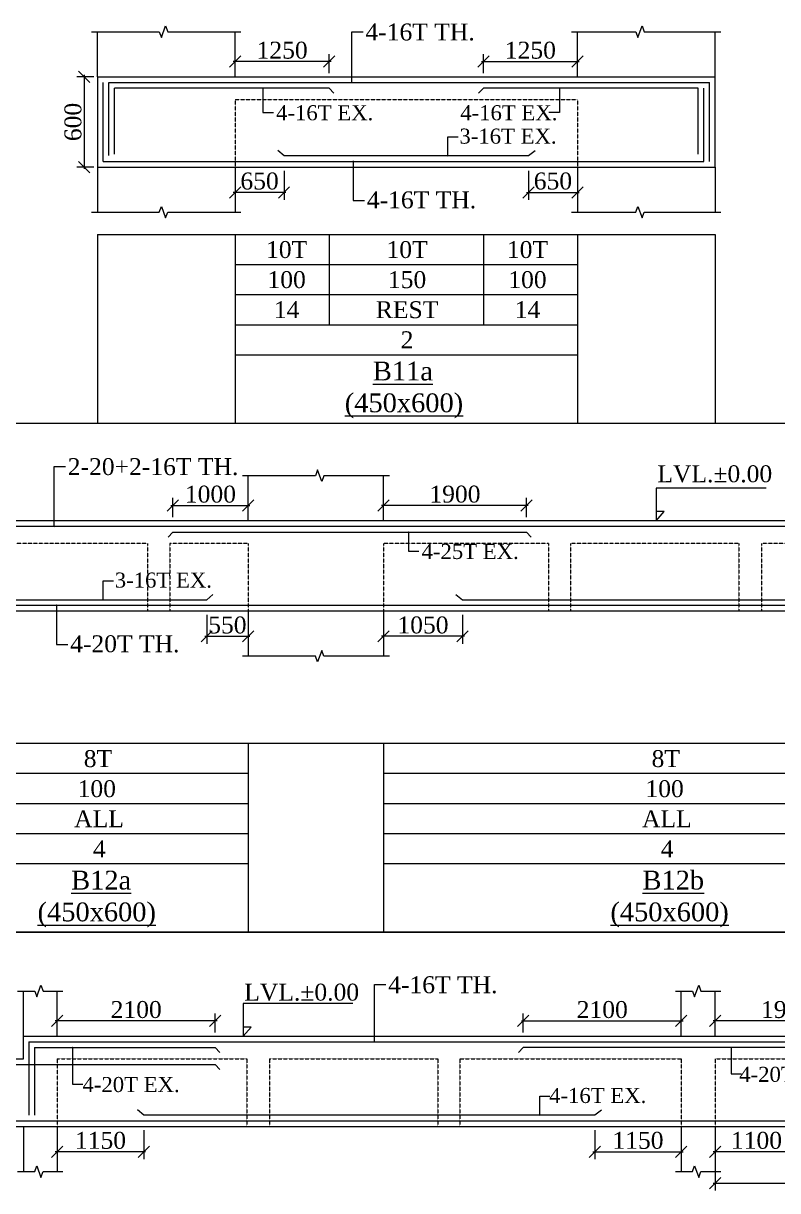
# Model space of a CAD drawing. Header units: millimetres. Extents: x 9781889 to 10654170, y -7832723 to -7608561.
# Drawn here: x 9946086 to 9956112, y -7796487 to -7780963 of the extents above; entities that cross this region are included whole.
import ezdxf
from ezdxf.enums import TextEntityAlignment as Align

# ---------------------------------------------------------------- set-up
doc = ezdxf.new("R2010")
doc.units = ezdxf.units.MM
doc.header["$LTSCALE"] = 10
doc.header["$PDMODE"] = 3
doc.linetypes.add('HIDDEN', pattern=[0.375, 0.25, -0.125])
for name, color, linetype, lineweight in [('LVL', 3, 'Continuous', 0), ('S-CUT OUT LINE', 9, 'Continuous', 0), ('S-DIM L.S.', 7, 'Continuous', 0), ('S-L.S.SECTION', 5, 'Continuous', 0), ('S-L.S.SLAB LINE', 252, 'HIDDEN', 0), ('S-L.S.STEEL', 1, 'Continuous', 9), ('S-SECTION MARK', 7, 'Continuous', 0), ('S-SHEET', 251, 'Continuous', 0), ('S-TEXT', 7, 'Continuous', 0), ('S-TEXT L.S. BEAM NO.', 30, 'Continuous', 0), ('S-TEXT. L.S.', 7, 'Continuous', 0)]:
    doc.layers.add(name, color=color, linetype=linetype, lineweight=lineweight)
doc.styles.add('135', font='arial.ttf', dxfattribs={"width": 0.8, "height": 135})
doc.styles.get("Standard").update_dxf_attribs({"font": 'arial.ttf'})
doc.styles.add('TEXT', font='times.ttf')
doc.dimstyles.new('75', dxfattribs={"dimtxt": 135, "dimasz": 90, "dimexe": 0.1, "dimexo": 0.03, "dimgap": 0.09, "dimtad": 1, "dimdec": 0, "dimzin": 0, "dimdsep": 46, "dimtxsty": '135', "dimblk": 'ARCHTICK', "dimcen": 0.09, "dimclrd": 256, "dimclre": 256, "dimclrt": 256, "dimadec": 0, "dimazin": 0, "dimtfac": 1, "dimtdec": 0, "dimtofl": 0, "dimtmove": 1, "dimatfit": 3, "dimldrblk": 'DOTSMALL', "dimfxl": 1, "dimtolj": 1, "dimtzin": 0, "dimlwd": -1, "dimlwe": -1, "dimarcsym": 0})
doc.dimstyles.new('SETU_1', dxfattribs={"dimtxt": 200, "dimasz": 150, "dimexe": 100, "dimexo": 50, "dimgap": 35, "dimtad": 1, "dimdec": 0, "dimzin": 0, "dimdsep": 46, "dimtxsty": 'Standard', "dimblk": 'OBLIQUE', "dimcen": 150, "dimdle": 25, "dimclrd": 256, "dimclre": 7, "dimclrt": 256, "dimadec": 0, "dimazin": 0, "dimtfac": 1, "dimtdec": 0, "dimtofl": 0, "dimtmove": 1, "dimatfit": 3, "dimfxl": 1, "dimtolj": 1, "dimtzin": 0, "dimlwd": -1, "dimlwe": 5, "dimarcsym": 1})

# ---------------------------------------------------------------- blocks, each defined once
blk = doc.blocks.new('_ArchTick')
at = {"color": 0, "linetype": 'ByBlock', "const_width": 0.15}
blk.add_lwpolyline([(-0.5, -0.5), (0.5, 0.5)], dxfattribs=at)
blk = doc.blocks.new('_Oblique')
at = {"color": 0, "linetype": 'ByBlock', "lineweight": -2}
blk.add_line((-0.5, -0.5), (0.5, 0.5), dxfattribs=at)
blk = doc.blocks.new('*D122')
at = {"layer": 'Defpoints', "color": 0, "transparency": 16777216}
for p in [(9947070.541914962, -7781674.457971231), (9946895.391949998, -7782874.457974211), (9947070.541915894, -7782874.457974211)]:
    blk.add_point(p, dxfattribs=at)
at = {"layer": 'S-DIM L.S.', "transparency": 16777216}
blk.add_line((9946895.391949998, -7781649.457971231), (9946895.391949998, -7782899.457974211), dxfattribs=at)
at = {"layer": 'S-DIM L.S.', "color": 7, "lineweight": 5, "transparency": 16777216}
for p, q in [((9947020.541914962, -7781674.457971231), (9946795.391949998, -7781674.457971231)), ((9947020.541915894, -7782874.457974211), (9946795.391949998, -7782874.457974211))]:
    blk.add_line(p, q, dxfattribs=at)
at = {"layer": 'S-DIM L.S.', "transparency": 16777216, "xscale": 150, "yscale": 150, "zscale": 150}
for p, rotation in [((9946895.391949998, -7781674.457971231), 90), ((9946895.391949998, -7782874.457974211), 270)]:
    blk.add_blockref('_Oblique', p, dxfattribs=dict(at, rotation=rotation))
at = {"layer": 'S-DIM L.S.', "transparency": 16777216, "insert": (9946745.945302553, -7782274.457972722), "char_height": 225, "attachment_point": 5, "rotation": 90, "style": 'TEXT'}
blk.add_mtext('\\A1;600', dxfattribs=at)
blk = doc.blocks.new('*D123')
at = {"layer": 'Defpoints', "color": 0, "transparency": 16777216}
for p in [(9953450.541913135, -7781470.654348132), (9952200.541913135, -7781674.457971227, 0.0148120577035693), (9953450.541913135, -7781674.457971227, 0.0148120577035693)]:
    blk.add_point(p, dxfattribs=at)
at = {"layer": 'S-DIM L.S.', "transparency": 16777216}
blk.add_line((9952175.541913135, -7781470.654348132), (9953475.541913135, -7781470.654348132), dxfattribs=at)
at = {"layer": 'S-DIM L.S.', "color": 7, "lineweight": 5, "transparency": 16777216}
for p, q in [((9952200.541913135, -7781624.457971227), (9952200.541913135, -7781370.654348132)), ((9953450.541913135, -7781624.457971227), (9953450.541913135, -7781370.654348132))]:
    blk.add_line(p, q, dxfattribs=at)
at = {"layer": 'S-DIM L.S.', "transparency": 16777216, "xscale": 150, "yscale": 150, "zscale": 150, "rotation": 180}
blk.add_blockref('_Oblique', (9952200.541913135, -7781470.654348132), dxfattribs=at)
at = {"layer": 'S-DIM L.S.', "transparency": 16777216, "xscale": 150, "yscale": 150, "zscale": 150}
blk.add_blockref('_Oblique', (9953450.541913135, -7781470.654348132), dxfattribs=at)
at = {"layer": 'S-DIM L.S.', "transparency": 16777216, "insert": (9952825.541913135, -7781321.207700692), "char_height": 225, "attachment_point": 5, "style": 'TEXT'}
blk.add_mtext('\\A1;1250', dxfattribs=at)
blk = doc.blocks.new('*D124')
at = {"layer": 'Defpoints', "color": 0, "transparency": 16777216}
for p in [(9948900.694507709, -7781470.654348132), (9948900.694507709, -7781674.457971227, 0.0148120577035693), (9950150.694507709, -7781674.457971227, 0.0148120577035693)]:
    blk.add_point(p, dxfattribs=at)
at = {"layer": 'S-DIM L.S.', "transparency": 16777216}
blk.add_line((9950175.694507709, -7781470.654348132), (9948875.694507709, -7781470.654348132), dxfattribs=at)
at = {"layer": 'S-DIM L.S.', "color": 7, "lineweight": 5, "transparency": 16777216}
for p, q in [((9948900.694507709, -7781624.457971227), (9948900.694507709, -7781370.654348132)), ((9950150.694507709, -7781624.457971227), (9950150.694507709, -7781370.654348132))]:
    blk.add_line(p, q, dxfattribs=at)
at = {"layer": 'S-DIM L.S.', "transparency": 16777216, "xscale": 150, "yscale": 150, "zscale": 150, "rotation": 180}
blk.add_blockref('_Oblique', (9948900.694507709, -7781470.654348132), dxfattribs=at)
at = {"layer": 'S-DIM L.S.', "transparency": 16777216, "xscale": 150, "yscale": 150, "zscale": 150}
blk.add_blockref('_Oblique', (9950150.694507709, -7781470.654348132), dxfattribs=at)
at = {"layer": 'S-DIM L.S.', "transparency": 16777216, "insert": (9949525.694507709, -7781321.207700692), "char_height": 225, "attachment_point": 5, "style": 'TEXT'}
blk.add_mtext('\\A1;1250', dxfattribs=at)
blk = doc.blocks.new('*D125')
at = {"layer": 'Defpoints', "color": 0, "transparency": 16777216}
for p in [(9952800.41903611, -7782874.457979796, 0.0147644726574974), (9953450.541913135, -7782874.457977934, 0.0148120577035693), (9953450.541913135, -7783210.530720873)]:
    blk.add_point(p, dxfattribs=at)
at = {"layer": 'S-DIM L.S.', "color": 7, "lineweight": 5, "transparency": 16777216}
for p, q in [((9952800.41903611, -7782924.457979796), (9952800.41903611, -7783310.530720873)), ((9953450.541913135, -7782924.457977934), (9953450.541913135, -7783310.530720873))]:
    blk.add_line(p, q, dxfattribs=at)
at = {"layer": 'S-DIM L.S.', "transparency": 16777216}
blk.add_line((9952775.41903611, -7783210.530720873), (9953475.541913135, -7783210.530720873), dxfattribs=at)
at = {"layer": 'S-DIM L.S.', "transparency": 16777216, "xscale": 150, "yscale": 150, "zscale": 150, "rotation": 180}
blk.add_blockref('_Oblique', (9952800.41903611, -7783210.530720873), dxfattribs=at)
at = {"layer": 'S-DIM L.S.', "transparency": 16777216, "xscale": 150, "yscale": 150, "zscale": 150}
blk.add_blockref('_Oblique', (9953450.541913135, -7783210.530720873), dxfattribs=at)
at = {"layer": 'S-DIM L.S.', "transparency": 16777216, "insert": (9953125.480474623, -7783061.084073433), "char_height": 225, "attachment_point": 5, "style": 'TEXT'}
blk.add_mtext('\\A1;650', dxfattribs=at)
blk = doc.blocks.new('*D126')
at = {"layer": 'Defpoints', "color": 0, "transparency": 16777216}
for p in [(9948900.592778064, -7782874.457977934, 0.0148120577035693), (9949550.715655088, -7782874.457979796, 0.0147644726574974), (9948900.592778064, -7783210.530720873)]:
    blk.add_point(p, dxfattribs=at)
at = {"layer": 'S-DIM L.S.', "color": 7, "lineweight": 5, "transparency": 16777216}
for p, q in [((9948900.592778064, -7782924.457977934), (9948900.592778064, -7783310.530720873)), ((9949550.715655088, -7782924.457979796), (9949550.715655088, -7783310.530720873))]:
    blk.add_line(p, q, dxfattribs=at)
at = {"layer": 'S-DIM L.S.', "transparency": 16777216}
blk.add_line((9949575.715655088, -7783210.530720873), (9948875.592778064, -7783210.530720873), dxfattribs=at)
at = {"layer": 'S-DIM L.S.', "transparency": 16777216, "xscale": 150, "yscale": 150, "zscale": 150, "rotation": 180}
blk.add_blockref('_Oblique', (9948900.592778064, -7783210.530720873), dxfattribs=at)
at = {"layer": 'S-DIM L.S.', "transparency": 16777216, "xscale": 150, "yscale": 150, "zscale": 150}
blk.add_blockref('_Oblique', (9949550.715655088, -7783210.530720873), dxfattribs=at)
at = {"layer": 'S-DIM L.S.', "transparency": 16777216, "insert": (9949225.654216576, -7783061.084073433), "char_height": 225, "attachment_point": 5, "style": 'TEXT'}
blk.add_mtext('\\A1;650', dxfattribs=at)
blk = doc.blocks.new('*D130')
at = {"layer": 'Defpoints', "color": 0, "transparency": 16777216}
for p in [(9950872.829801967, -7788778.855457993, 0.0148120577035693), (9951922.952678991, -7788778.855459856, 0.0147644726574974), (9950872.829801967, -7789114.928200932)]:
    blk.add_point(p, dxfattribs=at)
at = {"layer": 'S-DIM L.S.', "color": 7, "lineweight": 5, "transparency": 16777216}
for p, q in [((9950872.829801967, -7788828.855457993), (9950872.829801967, -7789214.928200932)), ((9951922.952678991, -7788828.855459856), (9951922.952678991, -7789214.928200932))]:
    blk.add_line(p, q, dxfattribs=at)
at = {"layer": 'S-DIM L.S.', "transparency": 16777216}
blk.add_line((9951947.952678991, -7789114.928200932), (9950847.829801967, -7789114.928200932), dxfattribs=at)
at = {"layer": 'S-DIM L.S.', "transparency": 16777216, "xscale": 150, "yscale": 150, "zscale": 150, "rotation": 180}
blk.add_blockref('_Oblique', (9950872.829801967, -7789114.928200932), dxfattribs=at)
at = {"layer": 'S-DIM L.S.', "transparency": 16777216, "xscale": 150, "yscale": 150, "zscale": 150}
blk.add_blockref('_Oblique', (9951922.952678991, -7789114.928200932), dxfattribs=at)
at = {"layer": 'S-DIM L.S.', "transparency": 16777216, "insert": (9951397.89124048, -7788965.481553492), "char_height": 225, "attachment_point": 5, "style": 'TEXT'}
blk.add_mtext('\\A1;1050', dxfattribs=at)
blk = doc.blocks.new('*D132')
at = {"layer": 'Defpoints', "color": 0, "transparency": 16777216}
for p in [(9950872.728072222, -7787375.051839368), (9950872.728072222, -7787578.855462464, 0.0148120577035693), (9952772.728072222, -7787578.855462464, 0.0148120577035693)]:
    blk.add_point(p, dxfattribs=at)
at = {"layer": 'S-DIM L.S.', "transparency": 16777216}
blk.add_line((9952797.728072222, -7787375.051839368), (9950847.728072222, -7787375.051839368), dxfattribs=at)
at = {"layer": 'S-DIM L.S.', "color": 7, "lineweight": 5, "transparency": 16777216}
for p, q in [((9950872.728072222, -7787528.855462464), (9950872.728072222, -7787275.051839368)), ((9952772.728072222, -7787528.855462464), (9952772.728072222, -7787275.051839368))]:
    blk.add_line(p, q, dxfattribs=at)
at = {"layer": 'S-DIM L.S.', "transparency": 16777216, "xscale": 150, "yscale": 150, "zscale": 150, "rotation": 180}
blk.add_blockref('_Oblique', (9950872.728072222, -7787375.051839368), dxfattribs=at)
at = {"layer": 'S-DIM L.S.', "transparency": 16777216, "xscale": 150, "yscale": 150, "zscale": 150}
blk.add_blockref('_Oblique', (9952772.728072222, -7787375.051839368), dxfattribs=at)
at = {"layer": 'S-DIM L.S.', "transparency": 16777216, "insert": (9951822.728072222, -7787225.280750688), "char_height": 225, "attachment_point": 5, "style": 'TEXT'}
blk.add_mtext('\\A1;1900', dxfattribs=at)
blk = doc.blocks.new('*D133')
at = {"layer": 'Defpoints', "color": 0, "transparency": 16777216}
for p in [(9949072.677207451, -7787375.051839368), (9948072.677207451, -7787578.855462464, 0.0148120577035693), (9949072.677207451, -7787578.855462464, 0.0148120577035693)]:
    blk.add_point(p, dxfattribs=at)
at = {"layer": 'S-DIM L.S.', "transparency": 16777216}
blk.add_line((9948047.677207451, -7787375.051839368), (9949097.677207451, -7787375.051839368), dxfattribs=at)
at = {"layer": 'S-DIM L.S.', "color": 7, "lineweight": 5, "transparency": 16777216}
for p, q in [((9948072.677207451, -7787528.855462464), (9948072.677207451, -7787275.051839368)), ((9949072.677207451, -7787528.855462464), (9949072.677207451, -7787275.051839368))]:
    blk.add_line(p, q, dxfattribs=at)
at = {"layer": 'S-DIM L.S.', "transparency": 16777216, "xscale": 150, "yscale": 150, "zscale": 150, "rotation": 180}
blk.add_blockref('_Oblique', (9948072.677207451, -7787375.051839368), dxfattribs=at)
at = {"layer": 'S-DIM L.S.', "transparency": 16777216, "xscale": 150, "yscale": 150, "zscale": 150}
blk.add_blockref('_Oblique', (9949072.677207451, -7787375.051839368), dxfattribs=at)
at = {"layer": 'S-DIM L.S.', "transparency": 16777216, "insert": (9948572.677207451, -7787225.605191928), "char_height": 225, "attachment_point": 5, "style": 'TEXT'}
blk.add_mtext('\\A1;1000', dxfattribs=at)
blk = doc.blocks.new('*D135')
at = {"layer": 'Defpoints', "color": 0, "transparency": 16777216}
for p in [(9948522.656060072, -7788778.855471033, 0.0147644726574974), (9949072.778937096, -7788778.85546917, 0.0148120577035693), (9949072.778937096, -7789114.928212109)]:
    blk.add_point(p, dxfattribs=at)
at = {"layer": 'S-DIM L.S.', "color": 7, "lineweight": 5, "transparency": 16777216}
for p, q in [((9948522.656060072, -7788828.855471033), (9948522.656060072, -7789214.928212109)), ((9949072.778937096, -7788828.85546917), (9949072.778937096, -7789214.928212109))]:
    blk.add_line(p, q, dxfattribs=at)
at = {"layer": 'S-DIM L.S.', "transparency": 16777216}
blk.add_line((9948497.656060072, -7789114.928212109), (9949097.778937096, -7789114.928212109), dxfattribs=at)
at = {"layer": 'S-DIM L.S.', "transparency": 16777216, "xscale": 150, "yscale": 150, "zscale": 150, "rotation": 180}
blk.add_blockref('_Oblique', (9948522.656060072, -7789114.928212109), dxfattribs=at)
at = {"layer": 'S-DIM L.S.', "transparency": 16777216, "xscale": 150, "yscale": 150, "zscale": 150}
blk.add_blockref('_Oblique', (9949072.778937096, -7789114.928212109), dxfattribs=at)
at = {"layer": 'S-DIM L.S.', "transparency": 16777216, "insert": (9948797.717498584, -7788965.481564669), "char_height": 225, "attachment_point": 5, "style": 'TEXT'}
blk.add_mtext('\\A1;550', dxfattribs=at)
blk = doc.blocks.new('*D149')
at = {"layer": 'Defpoints', "color": 0, "transparency": 16777216}
for p in [(9946535.800087081, -7794229.450869194), (9946535.800087081, -7794433.254492289, 0.0148120577035693), (9948635.800087081, -7794433.254492289, 0.0148120577035693)]:
    blk.add_point(p, dxfattribs=at)
at = {"layer": 'S-DIM L.S.', "transparency": 16777216}
blk.add_line((9948660.800087081, -7794229.450869194), (9946510.800087081, -7794229.450869194), dxfattribs=at)
at = {"layer": 'S-DIM L.S.', "color": 7, "lineweight": 5, "transparency": 16777216}
for p, q in [((9946535.800087081, -7794383.254492289), (9946535.800087081, -7794129.450869194)), ((9948635.800087081, -7794383.254492289), (9948635.800087081, -7794129.450869194))]:
    blk.add_line(p, q, dxfattribs=at)
at = {"layer": 'S-DIM L.S.', "transparency": 16777216, "xscale": 150, "yscale": 150, "zscale": 150, "rotation": 180}
blk.add_blockref('_Oblique', (9946535.800087081, -7794229.450869194), dxfattribs=at)
at = {"layer": 'S-DIM L.S.', "transparency": 16777216, "xscale": 150, "yscale": 150, "zscale": 150}
blk.add_blockref('_Oblique', (9948635.800087081, -7794229.450869194), dxfattribs=at)
at = {"layer": 'S-DIM L.S.', "transparency": 16777216, "insert": (9947585.800087081, -7794080.004221754), "char_height": 225, "attachment_point": 5, "style": 'TEXT'}
blk.add_mtext('\\A1;2100', dxfattribs=at)
blk = doc.blocks.new('*D150')
at = {"layer": 'Defpoints', "color": 0, "transparency": 16777216}
for p in [(9953680.677210059, -7795633.254489682, 0.0147644726574974), (9954830.800087083, -7795633.254487819, 0.0148120577035693), (9954830.800087083, -7795969.327230758)]:
    blk.add_point(p, dxfattribs=at)
at = {"layer": 'S-DIM L.S.', "color": 7, "lineweight": 5, "transparency": 16777216}
for p, q in [((9953680.677210059, -7795683.254489682), (9953680.677210059, -7796069.327230758)), ((9954830.800087083, -7795683.254487819), (9954830.800087083, -7796069.327230758))]:
    blk.add_line(p, q, dxfattribs=at)
at = {"layer": 'S-DIM L.S.', "transparency": 16777216}
blk.add_line((9953655.677210059, -7795969.327230758), (9954855.800087083, -7795969.327230758), dxfattribs=at)
at = {"layer": 'S-DIM L.S.', "transparency": 16777216, "xscale": 150, "yscale": 150, "zscale": 150, "rotation": 180}
blk.add_blockref('_Oblique', (9953680.677210059, -7795969.327230758), dxfattribs=at)
at = {"layer": 'S-DIM L.S.', "transparency": 16777216, "xscale": 150, "yscale": 150, "zscale": 150}
blk.add_blockref('_Oblique', (9954830.800087083, -7795969.327230758), dxfattribs=at)
at = {"layer": 'S-DIM L.S.', "transparency": 16777216, "insert": (9954255.738648571, -7795819.880583318), "char_height": 225, "attachment_point": 5, "style": 'TEXT'}
blk.add_mtext('\\A1;1150', dxfattribs=at)
blk = doc.blocks.new('*D151')
at = {"layer": 'Defpoints', "color": 0, "transparency": 16777216}
for p in [(9946535.800087081, -7795633.254493407, 0.0148120577035693), (9947685.922964105, -7795633.25449527, 0.0147644726574974), (9946535.800087081, -7795969.327236346)]:
    blk.add_point(p, dxfattribs=at)
at = {"layer": 'S-DIM L.S.', "color": 7, "lineweight": 5, "transparency": 16777216}
for p, q in [((9946535.800087081, -7795683.254493407), (9946535.800087081, -7796069.327236346)), ((9947685.922964105, -7795683.25449527), (9947685.922964105, -7796069.327236346))]:
    blk.add_line(p, q, dxfattribs=at)
at = {"layer": 'S-DIM L.S.', "transparency": 16777216}
blk.add_line((9947710.922964105, -7795969.327236346), (9946510.800087081, -7795969.327236346), dxfattribs=at)
at = {"layer": 'S-DIM L.S.', "transparency": 16777216, "xscale": 150, "yscale": 150, "zscale": 150, "rotation": 180}
blk.add_blockref('_Oblique', (9946535.800087081, -7795969.327236346), dxfattribs=at)
at = {"layer": 'S-DIM L.S.', "transparency": 16777216, "xscale": 150, "yscale": 150, "zscale": 150}
blk.add_blockref('_Oblique', (9947685.922964105, -7795969.327236346), dxfattribs=at)
at = {"layer": 'S-DIM L.S.', "transparency": 16777216, "insert": (9947110.861525593, -7795819.880588906), "char_height": 225, "attachment_point": 5, "style": 'TEXT'}
blk.add_mtext('\\A1;1150', dxfattribs=at)
blk = doc.blocks.new('*D152')
at = {"layer": 'Defpoints', "color": 0, "transparency": 16777216}
for p in [(9954830.901816828, -7794229.450869194), (9952730.901816828, -7794433.254492289, 0.0148120577035693), (9954830.901816828, -7794433.254492289, 0.0148120577035693)]:
    blk.add_point(p, dxfattribs=at)
at = {"layer": 'S-DIM L.S.', "transparency": 16777216}
blk.add_line((9952705.901816828, -7794229.450869194), (9954855.901816828, -7794229.450869194), dxfattribs=at)
at = {"layer": 'S-DIM L.S.', "color": 7, "lineweight": 5, "transparency": 16777216}
for p, q in [((9952730.901816828, -7794383.254492289), (9952730.901816828, -7794129.450869194)), ((9954830.901816828, -7794383.254492289), (9954830.901816828, -7794129.450869194))]:
    blk.add_line(p, q, dxfattribs=at)
at = {"layer": 'S-DIM L.S.', "transparency": 16777216, "xscale": 150, "yscale": 150, "zscale": 150, "rotation": 180}
blk.add_blockref('_Oblique', (9952730.901816828, -7794229.450869194), dxfattribs=at)
at = {"layer": 'S-DIM L.S.', "transparency": 16777216, "xscale": 150, "yscale": 150, "zscale": 150}
blk.add_blockref('_Oblique', (9954830.901816828, -7794229.450869194), dxfattribs=at)
at = {"layer": 'S-DIM L.S.', "transparency": 16777216, "insert": (9953780.901816828, -7794080.004221754), "char_height": 225, "attachment_point": 5, "style": 'TEXT'}
blk.add_mtext('\\A1;2100', dxfattribs=at)
blk = doc.blocks.new('*D153')
at = {"layer": 'Defpoints', "color": 0, "transparency": 16777216}
for p in [(9955280.9526816, -7794229.450869194), (9955280.9526816, -7794433.254492289, 0.0148120577035693), (9957180.9526816, -7794433.254492289, 0.0148120577035693)]:
    blk.add_point(p, dxfattribs=at)
at = {"layer": 'S-DIM L.S.', "transparency": 16777216}
blk.add_line((9957205.9526816, -7794229.450869194), (9955255.9526816, -7794229.450869194), dxfattribs=at)
at = {"layer": 'S-DIM L.S.', "color": 7, "lineweight": 5, "transparency": 16777216}
for p, q in [((9955280.9526816, -7794383.254492289), (9955280.9526816, -7794129.450869194)), ((9957180.9526816, -7794383.254492289), (9957180.9526816, -7794129.450869194))]:
    blk.add_line(p, q, dxfattribs=at)
at = {"layer": 'S-DIM L.S.', "transparency": 16777216, "xscale": 150, "yscale": 150, "zscale": 150, "rotation": 180}
blk.add_blockref('_Oblique', (9955280.9526816, -7794229.450869194), dxfattribs=at)
at = {"layer": 'S-DIM L.S.', "transparency": 16777216, "xscale": 150, "yscale": 150, "zscale": 150}
blk.add_blockref('_Oblique', (9957180.9526816, -7794229.450869194), dxfattribs=at)
at = {"layer": 'S-DIM L.S.', "transparency": 16777216, "insert": (9956230.9526816, -7794079.679780514), "char_height": 225, "attachment_point": 5, "style": 'TEXT'}
blk.add_mtext('\\A1;1900', dxfattribs=at)
blk = doc.blocks.new('*D146')
at = {"layer": 'Defpoints', "color": 0, "transparency": 16777216}
for p in [(9955280.850951955, -7795633.254498996, 0.0148120577035693), (9956380.973828979, -7795633.254500858, 0.0147644726574974), (9955280.850951955, -7795969.327241935)]:
    blk.add_point(p, dxfattribs=at)
at = {"layer": 'S-DIM L.S.', "color": 7, "lineweight": 5, "transparency": 16777216}
for p, q in [((9955280.850951955, -7795683.254498996), (9955280.850951955, -7796069.327241935)), ((9956380.973828979, -7795683.254500858), (9956380.973828979, -7796069.327241935))]:
    blk.add_line(p, q, dxfattribs=at)
at = {"layer": 'S-DIM L.S.', "transparency": 16777216}
blk.add_line((9956405.973828979, -7795969.327241935), (9955255.850951955, -7795969.327241935), dxfattribs=at)
at = {"layer": 'S-DIM L.S.', "transparency": 16777216, "xscale": 150, "yscale": 150, "zscale": 150, "rotation": 180}
blk.add_blockref('_Oblique', (9955280.850951955, -7795969.327241935), dxfattribs=at)
at = {"layer": 'S-DIM L.S.', "transparency": 16777216, "xscale": 150, "yscale": 150, "zscale": 150}
blk.add_blockref('_Oblique', (9956380.973828979, -7795969.327241935), dxfattribs=at)
at = {"layer": 'S-DIM L.S.', "transparency": 16777216, "insert": (9955830.912390467, -7795819.880594495), "char_height": 225, "attachment_point": 5, "style": 'TEXT'}
blk.add_mtext('\\A1;1100', dxfattribs=at)
blk = doc.blocks.new('*D1762')
at = {"layer": 'Defpoints', "color": 0, "transparency": 16777216}
for p in [(9955280.850951955, -7795633.254493407, -5.398675992865777e-05), (9959860.800085295, -7795633.254498996, 2.026964079391025e-05), (9959860.800085295, -7796387.163934702)]:
    blk.add_point(p, dxfattribs=at)
at = {"layer": 'S-DIM L.S.', "color": 7, "lineweight": 5, "transparency": 16777216}
for p, q in [((9955280.850951955, -7795683.254493407), (9955280.850951955, -7796487.163934702)), ((9959860.800085295, -7795683.254498996), (9959860.800085295, -7796487.163934702))]:
    blk.add_line(p, q, dxfattribs=at)
at = {"layer": 'S-DIM L.S.', "transparency": 16777216}
blk.add_line((9955255.850951955, -7796387.163934702), (9959885.800085295, -7796387.163934702), dxfattribs=at)
at = {"layer": 'S-DIM L.S.', "transparency": 16777216, "xscale": 150, "yscale": 150, "zscale": 150, "rotation": 180}
blk.add_blockref('_Oblique', (9955280.850951955, -7796387.163934702), dxfattribs=at)
at = {"layer": 'S-DIM L.S.', "transparency": 16777216, "xscale": 150, "yscale": 150, "zscale": 150}
blk.add_blockref('_Oblique', (9959860.800085295, -7796387.163934702), dxfattribs=at)
at = {"layer": 'S-DIM L.S.', "transparency": 16777216, "insert": (9957570.825518625, -7796237.717287262), "char_height": 225, "attachment_point": 5, "style": 'TEXT'}
blk.add_mtext('\\A1;450x600', dxfattribs=at)

msp = doc.modelspace()

# ---------------------------------------------------------------- linework, layer by layer
at = {"layer": 'LVL', "linetype": 'Continuous'}
for points, elevation in [([(9955958.858530857, -7787143.841622045), (9954497.642323801, -7787143.841622045), (9954497.642323801, -7787578.855462463), (9954605.78185123, -7787456.772281224), (9954497.642323801, -7787456.772281224)], -6.54526998771549e-05), ([(9950467.550494643, -7793998.240651872), (9949006.334287588, -7793998.240651872), (9949006.334287588, -7794433.254492289), (9949114.473815016, -7794311.171311051), (9949006.334287588, -7794311.171311051)], -3.218144757171387e-05)]:
    msp.add_lwpolyline(points, dxfattribs=dict(at, elevation=elevation))
at = {"layer": 'S-CUT OUT LINE', "color": 5}
for points, elevation in [([(9946992.305037376, -7781074.4579716), (9947892.691785663, -7781074.4579716), (9947920.662090376, -7781151.305753958), (9947976.602701664, -7780997.610189241), (9948004.573007308, -7781074.4579716), (9948975.59277825, -7781074.4579716)], 3.886330827352836e-05), ([(9953372.25417068, -7781074.4579716), (9954226.48152662, -7781074.4579716), (9954254.451831333, -7781151.305753958), (9954310.392442621, -7780997.610189241), (9954338.362748265, -7781074.4579716), (9955355.541915135, -7781074.4579716)], 0.0001131197089960967), ([(9946992.305037376, -7783474.457973843), (9947892.691785663, -7783474.457973843), (9947920.662090376, -7783397.610191484), (9947976.602701664, -7783551.305756201), (9948004.573007308, -7783474.457973843), (9948975.59277825, -7783474.457973843)], 3.886330827352836e-05), ([(9953372.25417068, -7783474.457973843), (9954226.48152662, -7783474.457973843), (9954254.451831333, -7783397.610191484), (9954310.392442621, -7783551.305756201), (9954338.362748265, -7783474.457973843), (9955355.541915135, -7783474.457973843)], 0.0001131197089960967), ([(9950951.06667955, -7786978.855462836), (9950079.609856613, -7786978.855462836), (9950051.6395519, -7787055.703245195), (9949995.698940612, -7786902.007680478), (9949967.728634968, -7786978.855462836), (9948997.77893691, -7786978.855462836)], 3.886330827352762e-05), ([(9950951.06667955, -7789378.855465079), (9950079.609856613, -7789378.855465079), (9950051.6395519, -7789302.00768272), (9949995.698940612, -7789455.703247437), (9949967.728634968, -7789378.855465079), (9948997.77893691, -7789378.855465079)], 3.886330827352762e-05), ([(9946007.512344627, -7793833.254492662), (9946236.130335957, -7793833.254492662), (9946264.10064067, -7793910.10227502), (9946320.041251957, -7793756.406710303), (9946348.011557601, -7793833.254492662), (9946610.800087268, -7793833.254492662)], 0.00013338934979001), ([(9954752.5632095, -7793833.254492662), (9954981.18120083, -7793833.254492662), (9955009.151505543, -7793910.10227502), (9955065.09211683, -7793756.406710303), (9955093.062422475, -7793833.254492662), (9955355.850952141, -7793833.254492662)], 5.913294906744161e-05), ([(9946007.512344627, -7796233.254494905), (9946236.130335957, -7796233.254494905), (9946264.10064067, -7796156.406712546), (9946320.041251957, -7796310.102277263), (9946348.011557601, -7796233.254494905), (9946610.800087268, -7796233.254494905)], 0.00013338934979001), ([(9954752.5632095, -7796233.254494905), (9954981.18120083, -7796233.254494905), (9955009.151505543, -7796156.406712546), (9955065.09211683, -7796310.102277263), (9955093.062422475, -7796233.254494905), (9955355.850952141, -7796233.254494905)], 5.913294906744161e-05)]:
    msp.add_lwpolyline(points, dxfattribs=dict(at, elevation=elevation))
at = {"layer": 'S-L.S.SECTION'}
for p, q in [((9947070.592780808, -7781674.457971227, -7.425640072217131e-05), (9947070.592780808, -7781074.4579716, -7.425651713747123e-05)), ((9948900.592778064, -7781674.457971227, -7.425640072257138e-05), (9948900.592778064, -7781074.4579716, -7.425651713787109e-05)), ((9953450.541914113, -7781674.457971227), (9953450.541914113, -7781074.4579716)), ((9955280.54191495, -7781674.457971227), (9955280.54191495, -7781074.4579716)), ((9947070.541914959, -7781674.457971227, -8.610440986735365e-05), (9955280.54191495, -7781674.457971227, -0.0001131197089961032)), ((9947070.592780808, -7781674.457971227, -7.425640072217131e-05), (9947070.59277983, -7782874.457977934, -7.425640072217131e-05)), ((9955280.54191495, -7782874.457972345, -0.000141281033291403), (9955280.54191495, -7781674.457971227, -0.000141281033291403)), ((9947070.541914959, -7782874.457972345, -8.610440986735365e-05), (9955280.54191495, -7782874.457972345, -0.0001131197089961032)), ((9947070.592780808, -7782874.457974215, -7.425640072217131e-05), (9947070.592780808, -7783474.457973843, -7.425651713747123e-05)), ((9948900.592778064, -7782874.457974215, -7.425640072257138e-05), (9948900.592778064, -7783474.457973843, -7.425651713787109e-05)), ((9953450.541914113, -7782874.457974215), (9953450.541914113, -7783474.457973843)), ((9955280.54191495, -7782874.457974215), (9955280.54191495, -7783474.457973843)), ((9949072.778937096, -7787578.855462464, -7.425640072257212e-05), (9949072.778937096, -7786978.855462836, -7.425651713787183e-05)), ((9950872.778936118, -7787578.855462464, -7.425640072217205e-05), (9950872.778936118, -7786978.855462836, -7.425651713747198e-05)), ((9958867.829801062, -7787578.855462464, -4.398770342296717e-05), (9944792.829803819, -7787578.855462464, -0.0001131197089961039)), ((9958417.829802042, -7788778.855463582, 2.088073425491879e-05), (9944792.829803819, -7788778.855463581, -0.0001131197089961039)), ((9949072.778937096, -7788778.855465451, -7.425640072257212e-05), (9949072.778937096, -7789378.855465079, -7.425651713787183e-05)), ((9950872.778936118, -7788778.855465451, -7.425640072217205e-05), (9950872.778936118, -7789378.855465079, -7.425651713747198e-05)), ((9946085.80008806, -7794733.254492291, -1.984222796222168e-05), (9946085.80008806, -7793833.254492662, 2.026952437901039e-05)), ((9946535.800087081, -7794433.254492289, 2.026964079391025e-05), (9946535.800087081, -7793833.254492662, 2.026952437861054e-05)), ((9954830.850952933, -7794433.254492289, -5.398675992825806e-05), (9954830.850952933, -7793833.254492662, -5.398687634355799e-05)), ((9955280.850951955, -7794433.254492289, -5.398675992865814e-05), (9955280.850951955, -7793833.254492662, -5.398687634395784e-05)), ((9946085.800088061, -7794433.254492289, -1.984222796215265e-05), (9959860.800085295, -7794433.254492289, -7.804142662763327e-05)), ((9940715.754094008, -7794733.254492289, 0.0001149941095643925), (9946085.80008806, -7794733.254492289, -1.984222796214479e-05)), ((9940715.754094008, -7795633.254493407, 0.0001149941095643925), (9963365.81462718, -7795633.254493407, -9.285006820218993e-05)), ((9946085.80008806, -7795633.254495277, 2.026964079431032e-05), (9946085.80008806, -7796233.254494905, 2.026952437901039e-05)), ((9946535.800087081, -7795633.254495277, 2.026964079391025e-05), (9946535.800087081, -7796233.254494905, 2.026952437861054e-05)), ((9954830.850952933, -7795633.254495277, -5.398675992825806e-05), (9954830.850952933, -7796233.254494905, -5.398687634355799e-05)), ((9955280.850951955, -7795633.254495277, -5.398675992865814e-05), (9955280.850951955, -7796233.254494905, -5.398687634395784e-05))]:
    msp.add_line(p, q, dxfattribs=at)
at = {"layer": 'S-L.S.SLAB LINE', "ltscale": 0.3}
for p, q in [((9947070.541914959, -7781974.457976816, -3.898141908301919e-05), (9947070.592779832, -7781974.457976816, -3.898119465914271e-05)), ((9948900.541913193, -7781974.457976816, -3.699594782242463e-05), (9953450.541913135, -7781974.457976817)), ((9948900.592778064, -7781974.457976816, -7.425640072257138e-05), (9948900.592778064, -7782874.457977934, -7.425640072257138e-05)), ((9953450.541913135, -7781974.457976816), (9953450.541913135, -7782874.457977934)), ((9947734.85000535, -7787878.855462464, 0.001242763950948999), (9945092.829803819, -7787878.855468052, 1.461834812206312e-05)), ((9947734.85000535, -7787878.855462464, 0.0004805745259105242), (9947734.85000535, -7788778.855463581, 0.0004805745259105242)), ((9949072.829801967, -7787878.855468052, -3.699594782241952e-05), (9948034.850005347, -7787878.855462464, 0.001238873426127277)), ((9948034.850005347, -7787878.855462464, 0.0004805745259105242), (9948034.850005347, -7788778.855463581, 0.0004805745259105242)), ((9949072.778937096, -7787878.855468052, -7.425640072257212e-05), (9949072.778937096, -7788778.85546917, -7.425640072257212e-05)), ((9953064.448951053, -7787878.855468053, -0.003884966356150162), (9950872.778937094, -7787878.855468052, -3.898119465914346e-05)), ((9950872.778937096, -7787878.855468052, -7.425640072257212e-05), (9950872.778937096, -7788778.85546917, -7.425640072257212e-05)), ((9953064.448951053, -7787878.855462464, -0.003900079200447752), (9953064.448951053, -7788778.855463581, -0.003900079200447752)), ((9955597.350005073, -7787878.855468052, 0.001570884527827154), (9953359.850005202, -7787878.855468052, -0.003886269712379859)), ((9953359.850005202, -7787878.855468052, 0.0004805745259105242), (9953359.850005202, -7788778.85546917, 0.0004805745259105242)), ((9955597.350005073, -7787878.855468052, 0.000480574525909636), (9955597.350005073, -7788778.85546917, 0.000480574525909636)), ((9957187.829802105, -7787878.855468052, 0.0003884459683517523), (9955897.350005068, -7787878.855468052, 0.001569560880320115)), ((9955897.350005068, -7787878.855468052, 0.0004805745259105242), (9955897.350005068, -7788778.85546917, 0.0004805745259105242)), ((9946535.850951953, -7794733.254497878, -5.398675992865814e-05), (9946535.850951953, -7795633.254498996, -5.398675992865814e-05)), ((9946535.850951951, -7794733.254497877, -5.398675992866659e-05), (9949056.29442407, -7794733.254497878, 0.001589830521114918)), ((9949056.29442407, -7794733.254497878, 0.0005008441667053268), (9949056.29442407, -7795633.254498996, 0.0005008441667053268)), ((9949356.294424064, -7794733.254497878, 0.001591154168621956), (9951593.794423932, -7794733.254497878, -0.003866000071585942)), ((9949356.294424064, -7794733.254497878, 0.0005008441667044386), (9949356.294424064, -7795633.254498996, 0.0005008441667044386)), ((9951593.794423932, -7794733.254497878, 0.0005008441667044386), (9951593.794423932, -7795633.254498996, 0.0005008441667044386)), ((9951889.195478082, -7794733.254497879, -0.003864696715356246), (9954830.850951957, -7794733.254497878, -1.871155386522947e-05)), ((9951889.195478082, -7794733.254492289, -0.003879809559653836), (9951889.195478082, -7795633.254493407, -0.003879809559653836)), ((9954830.850951955, -7794733.254497878, -5.398675992865814e-05), (9954830.850951955, -7795633.254498996, -5.398675992865814e-05)), ((9955280.800087083, -7794733.254497878, -1.672630702851139e-05), (9956918.794423789, -7794733.254492289, 0.001683397494450253)), ((9955280.850951955, -7794733.254497878, -5.398675992865814e-05), (9955280.850951955, -7795633.254498996, -5.398675992865814e-05))]:
    msp.add_line(p, q, dxfattribs=at)
at = {"layer": 'S-L.S.STEEL'}
for p, q in [((9947145.541915143, -7782799.45797309, -0.000141281033291403), (9947145.541915143, -7781749.457972345, -0.000141281033291403)), ((9947220.54191533, -7781749.457972345, -0.0001412810332910327), (9955205.541914763, -7781749.457972345, -0.0001127233309690142)), ((9947220.541915327, -7782719.803737024, -0.0001412810332914768), (9947220.54191533, -7781749.457972345, -0.0001412810332914768)), ((9955205.541914763, -7782799.45797309, -0.000141281033291403), (9955205.541914763, -7781749.457972345, -0.000141281033291403)), ((9950150.69450771, -7781824.4579716, 3.502867889215422e-05), (9947295.541915517, -7781824.457972342, 7.537085513664421e-05)), ((9947295.541915517, -7782703.257553126, -0.0001412810332914768), (9947295.541915517, -7781824.457972342, -0.0001412810332914768)), ((9950150.694507709, -7781824.457973463, 0.0001274905444547613), (9950213.887402391, -7781891.310127673, -0.001829863527157439)), ((9955055.54191439, -7782703.257553126, -0.000141281033291403), (9955055.54191439, -7781824.4579716, -0.000141281033291403)), ((9955130.541914577, -7782799.45797309, -0.000141281033291403), (9955130.541914577, -7781824.4579716, -0.000141281033291403)), ((9947145.541915145, -7782799.457973091, -8.731869664794168e-05), (9955130.541914577, -7782799.45797309, -0.0001121950238769031)), ((9958713.611541934, -7787653.855463581, -4.889296412998622e-05), (9944867.829804005, -7787653.855463581, -0.0001127233309691039)), ((9948072.677207451, -7787728.855464699, 0.0001274905444547606), (9948009.484312769, -7787795.707618909, -0.001829863527157439)), ((9958798.33716444, -7788703.855464325, -6.657870445232545e-05), (9944942.829804191, -7788703.855464326, -0.0001121950238769038)), ((9946156.91848192, -7794508.254493408, -2.469630210777396e-05), (9963140.814626621, -7794508.254493408, -8.60419183643657e-05)), ((9946156.918481918, -7794508.254493407, -2.469630210784404e-05), (9946156.918481918, -7795481.109700356, -2.469630210784404e-05)), ((9946231.918481918, -7794583.254493539, -2.469630210784404e-05), (9946231.918481918, -7795481.109700356, -2.469630210784404e-05)), ((9940790.75409401, -7795558.254494153, -1.171814536328475e-06), (9963290.814626994, -7795558.254494152, -9.222890590505906e-05))]:
    msp.add_line(p, q, dxfattribs=at)
for points, elevation in [([(9952889.91903588, -7782656.245466543), (9952800.41903611, -7782724.457983149), (9949550.715654157, -7782724.457983149), (9949468.715654686, -7782653.745467065)], -0.01488631416249957), ([(9945553.452681074, -7788560.64295778), (9945642.952680843, -7788628.855474385), (9948522.656061003, -7788628.855474385), (9948604.656060474, -7788558.142958301)], -0.01488631416249957), ([(9951833.452679222, -7788560.642946603), (9951922.952678991, -7788628.855463209), (9957367.706925947, -7788628.855468797), (9957458.886737768, -7788558.142952712)], -0.014812057761777), ([(9953770.177209828, -7795415.041976429), (9953680.677210059, -7795483.254493034), (9947685.922963174, -7795483.254498622), (9947603.922963703, -7795412.541982538)], -0.01479178812098309)]:
    msp.add_lwpolyline(points, dxfattribs=dict(at, elevation=elevation))
for points in [[(9955055.54191439, -7781824.457972633, 8.58409042027507e-05), (9952200.541913135, -7781824.457973463, -4.435772363345137e-05), (9952137.349018453, -7781891.310127673, -0.002001711795245651)], [(9948072.677207451, -7787728.855462836, 3.502867889206067e-05), (9952772.728072222, -7787728.855464699, 6.430054126739629e-05), (9952835.920966905, -7787795.707618909, -0.001893053530344804)], [(9946231.918481918, -7794583.254493539, 6.908699105042534e-05), (9948635.800087081, -7794583.254494525, 8.457018206131028e-05), (9948698.992981764, -7794650.106648735, -0.00187278388955089)], [(9957180.9526816, -7794583.254492662, 5.529831968597466e-05), (9952730.901816828, -7794583.254494525, 8.457018206131028e-05), (9952667.708922146, -7794650.106648735, -0.00187278388955089)], [(9940865.75409401, -7794808.254493408, -1.482659902599479e-06), (9948635.800087081, -7794808.254493413, -2.28764991771206e-05), (9948698.992981764, -7794875.106647624, -0.001980230570789321)]]:
    msp.add_polyline3d(points, dxfattribs=at)
at = {"layer": 'S-SHEET'}
for p, q in [((9947070.541914959, -7783770.957973075, -1.422546423999768e-05), (9955280.54191495, -7783770.957973075, -1.18874392939739e-05)), ((9947070.541914959, -7783770.957973075), (9947070.541914959, -7786280.245375109)), ((9948900.541913193, -7783770.957973075), (9948900.541913193, -7786280.245375109)), ((9950150.541913193, -7783770.957973075), (9950150.541913193, -7784970.95797233)), ((9952200.541913135, -7783770.957973075), (9952200.541913135, -7784970.95797233)), ((9953450.541913135, -7783770.957973075), (9953450.541913135, -7786280.245375109)), ((9955280.54191495, -7783770.957973075), (9955280.54191495, -7786280.245375109)), ((9948900.541913193, -7784170.957971585, -5.654010952827258e-05), (9953450.541913135, -7784170.957971585, -6.68701695772512e-05)), ((9948900.541913193, -7784570.957971958, -5.654010952827258e-05), (9953450.541913135, -7784570.957971958, -6.68701695772512e-05)), ((9948900.541913193, -7784970.95797233, -5.654010952827258e-05), (9953450.541913135, -7784970.95797233, -6.68701695772512e-05)), ((9948900.541913193, -7785370.957972703, -5.654010952827258e-05), (9953450.541913135, -7785370.957972703, -6.68701695772512e-05)), ((9914774.581180852, -7786280.24537511), (9966108.73776972, -7786280.24537511)), ((9947070.541914959, -7786280.245375109, 7.073292046080239e-05), (9955280.54191495, -7786280.245375109, 7.307094540682617e-05)), ((9963647.829801993, -7790541.441760266, 8.771649742254066e-05), (9944792.829803819, -7790541.441760266, -1.188743929397465e-05)), ((9949072.829801967, -7790541.441760266), (9949072.829801967, -7793050.7291623)), ((9950872.829801967, -7790541.441760266), (9950872.829801967, -7793050.7291623)), ((9949072.829801967, -7790941.441758776, -5.654010952827333e-05), (9945092.829803819, -7790941.441758776, -6.687016957725194e-05)), ((9958417.829801993, -7790941.441758776, -4.61361313394164e-05), (9950872.829801967, -7790941.441758776, -5.598572347913336e-05)), ((9949072.829801967, -7791341.441759149, -5.654010952827333e-05), (9945092.829803819, -7791341.441759149, -6.687016957725194e-05)), ((9958417.829801993, -7791341.441759149, -4.61361313394164e-05), (9950872.829801967, -7791341.441759149, -5.598572347913336e-05)), ((9949072.829801967, -7791741.441759521, -5.654010952827333e-05), (9945092.829803819, -7791741.441759521, -6.687016957725194e-05)), ((9958417.829801993, -7791741.441759521, -4.61361313394164e-05), (9950872.829801967, -7791741.441759521, -5.598572347913336e-05)), ((9949072.829801967, -7792141.441759894, -5.654010952827333e-05), (9945092.829803819, -7792141.441759894, -6.687016957725194e-05)), ((9958417.829801993, -7792141.441759894, -4.61361313394164e-05), (9950872.829801967, -7792141.441759894, -5.598572347913336e-05)), ((9914774.581180852, -7793050.729162301), (9966108.73776972, -7793050.729162301)), ((9963647.829801993, -7793050.7291623, 0.0001726748821233407), (9944792.829803819, -7793050.7291623, 7.307094540682542e-05))]:
    msp.add_line(p, q, dxfattribs=at)

# ---------------------------------------------------------------- texts
at = {"layer": 'LVL', "style": 'TEXT'}
for p in [(9954513.413139718, -7787065.859476698, 0.005450698449912401), (9949022.105103504, -7793959.804805493, 0.005483969702217842)]:
    msp.add_text('LVL.%%P0.00', height=225, dxfattribs=at).set_placement(p)
at = {"layer": 'S-TEXT', "linetype": 'ByBlock', "style": 'TEXT'}
for s, p in [('10T', (9949585.66559353, -7783970.95797233, -0.000144793156921203)), ('10T', (9951186.671669763, -7783970.957972329, -0.0001364364022176511)), ('10T', (9952786.989629809, -7783970.95797233, -0.000144793156921203)), ('100', (9949585.66559353, -7784370.957972703, -0.000144793156921203)), ('150', (9951186.671669763, -7784370.957972702, -0.0001364364022176511)), ('100', (9952786.989629809, -7784370.957972703, -0.000144793156921203)), ('14', (9949585.66559353, -7784770.957973075, -0.000144793156921203)), ('REST', (9951186.671669763, -7784770.957973074, -0.0001364364022176511)), ('14', (9952786.989629809, -7784770.957973075, -0.000144793156921203)), ('2', (9951186.671669763, -7785170.957971584, 8.356754703548898e-06)), ('8T', (9947077.219890172, -7790741.44175952, -0.0001332955662349829)), ('8T', (9954625.22616839, -7790741.44175952, -0.000125732755828597)), ('100', (9947061.971151888, -7791141.441759893, -0.0001332955662349829)), ('100', (9954609.977430107, -7791141.441759893, -0.000125732755828597)), ('ALL', (9947091.657525355, -7791541.441760265, -0.0001332955662349829)), ('ALL', (9954639.663803574, -7791541.441760265, -0.000125732755828597)), ('4', (9947095.713040857, -7791941.441758775, 1.149759068621719e-05)), ('4', (9954643.719319075, -7791941.441758775, 1.906040109260308e-05))]:
    msp.add_text(s, height=224.9999999994056, dxfattribs=at).set_placement(p, align=Align.MIDDLE_CENTER)
at = {"layer": 'S-TEXT L.S. BEAM NO.', "color": 140, "linetype": 'ByBlock', "style": 'TEXT'}
for s, p in [('%%UB11a', (9950732.85984615, -7785711.621949241, 6.776066897076779e-07)), ('%%U(450x600)', (9950358.876756838, -7786134.597195574, 6.776066897076779e-07)), ('%%UB12a', (9946721.878173618, -7792482.105736432, 3.818442672375965e-06)), ('%%UB12b', (9954316.395764211, -7792482.105736432, 7.370409352740001e-07)), ('%%U(450x600)', (9946275.117596243, -7792905.080982765, 3.818442672375965e-06)), ('%%U(450x600)', (9953889.642396642, -7792905.080982765, 7.370409352740001e-07))]:
    msp.add_text(s, height=249.9999999993395, dxfattribs=at).set_placement(p)
at = {"layer": 'S-TEXT. L.S.', "style": 'TEXT'}
for s, height, p in [('4-16T TH.', 225, (9950632.956737667, -7781190.181704337, 0.005589222095196382)), ('4-16T EX.', 199.9999999994716, (9949445.12593874, -7782251.40934795, 0.002785029871764597)), ('4-16T EX.', 199.9999999994716, (9951892.841177233, -7782251.40934795, 0.002563251897868049)), ('3-16T EX.', 199.9999999994716, (9951881.997993866, -7782562.445848892, -0.01204638040751337)), ('4-16T TH.', 225, (9950651.29816021, -7783422.307838795, 0.005554870373601881)), ('2-20+2-16T TH.', 225, (9946676.27779743, -7786970.42553106, 0.005663375235461801)), ('4-25T EX.', 199.9999999994716, (9951378.842154263, -7788086.397519426, 0.002785029871764596)), ('3-16T EX.', 199.9999999994716, (9947300.712551495, -7788466.843340128, -0.01204638040751337)), ('4-20T TH.', 225, (9946707.68829392, -7789326.705330031, 0.0056290235138673)), ('4-16T TH.', 225, (9950934.871529337, -7793860.813795979, 0.005649848193028692)), ('4-20T EX.', 199.9999999994716, (9955601.596868236, -7795040.290271078, 0.00280529951255851)), ('4-20T EX.', 199.9999999994716, (9946871.633583674, -7795175.84179335, 0.00280529951255851)), ('4-16T EX.', 199.9999999994716, (9953074.878876181, -7795321.242364365, -0.01195185436599689))]:
    msp.add_text(s, height=height, dxfattribs=at).set_placement(p)

# ---------------------------------------------------------------- dimensions: what is measured, and where the dimension line sits
at = {"layer": 'S-DIM L.S.'}
for base, p1, p2, picture, middle in [((9948900.694507709, -7781470.654348132, -0.01474886770038194), (9950150.694507709, -7781674.457971227, 6.31900031873613e-05), (9948900.694507709, -7781674.457971227, 6.31900031873613e-05), '*D124', (9949525.694507709, -7781321.207700692, -0.01474886770038194)), ((9948900.592778064, -7783210.530720873, -0.01488631410429187), (9949550.715655088, -7782874.457979796, -0.0001218414467944711), (9948900.592778064, -7782874.457977934, -7.425640072257138e-05), '*D126', (9949225.654216576, -7783061.084073433, -0.01488631410429187)), ((9950872.728072222, -7787375.051839368, -0.0148120577035693), (9952772.728072222, -7787578.855462464), (9950872.728072222, -7787578.855462464), '*D132', (9951822.728072222, -7787225.280750688, -0.0148120577035693)), ((9950872.829801967, -7789114.928200932, -0.0148120577035693), (9951922.952678991, -7788778.855459856, -4.758504607190367e-05), (9950872.829801967, -7788778.855457993), '*D130', (9951397.89124048, -7788965.481553492, -0.0148120577035693)), ((9946535.800087081, -7794229.450869194, -0.01479178806277539), (9948635.800087081, -7794433.254492289, 2.026964079391025e-05), (9946535.800087081, -7794433.254492289, 2.026964079391025e-05), '*D149', (9947585.800087081, -7794080.004221754, -0.01479178806277539)), ((9955280.9526816, -7794229.450869194, -0.01472859805958802), (9957180.9526816, -7794433.254492289, 8.345964398127454e-05), (9955280.9526816, -7794433.254492289, 8.345964398127454e-05), '*D153', (9956230.9526816, -7794079.679780514, -0.01472859805958802)), ((9946535.800087081, -7795969.327236346, -0.01479178806277539), (9947685.922964105, -7795633.25449527, -2.731540527798947e-05), (9946535.800087081, -7795633.254493407, 2.026964079391025e-05), '*D151', (9947110.861525593, -7795819.880588906, -0.01479178806277539)), ((9955280.850951955, -7795969.327241935, -0.01486604446349796), (9956380.973828979, -7795633.254500858, -0.0001015718060005578), (9955280.850951955, -7795633.254498996, -5.398675992865814e-05), '*D146', (9955830.912390467, -7795819.880594495, -0.01486604446349796))]:
    dim = msp.add_linear_dim(base=base, p1=p1, p2=p2, dimstyle='SETU_1', override={"dimtxt": 225, "dimtxsty": 'TEXT'}, dxfattribs=at)
    dim.commit()
    dim.dimension.update_dxf_attribs({"geometry": picture, "text_midpoint": middle})
for base, p1, p2, picture, middle in [((9953450.541913135, -7781470.654348132, -0.01492071596847015), (9952200.541913135, -7781674.457971227, -0.0001086582649008514), (9953450.541913135, -7781674.457971227, -0.0001086582649008514), '*D123', (9952825.541913135, -7781321.207700692, -0.01492071596847015)), ((9953450.541913135, -7783210.530720873, -0.01481205770356931), (9952800.41903611, -7782874.457979796, -4.758504607190292e-05), (9953450.541913135, -7782874.457977934), '*D125', (9953125.480474623, -7783061.084073433, -0.01481205770356931)), ((9949072.677207451, -7787375.051839368, -0.01474886770038194), (9948072.677207451, -7787578.855462464, 6.319000318736056e-05), (9949072.677207451, -7787578.855462464, 6.319000318736056e-05), '*D133', (9948572.677207451, -7787225.605191928, -0.01474886770038194)), ((9949072.778937096, -7789114.928212109, -0.01488631410429187), (9948522.656060072, -7788778.855471033, -0.0001218414467944718), (9949072.778937096, -7788778.85546917, -7.425640072257212e-05), '*D135', (9948797.717498584, -7788965.481564669, -0.01488631410429187)), ((9954830.901816828, -7794229.450869194, -0.01479178806277539), (9952730.901816828, -7794433.254492289, 2.026964079391025e-05), (9954830.901816828, -7794433.254492289, 2.026964079391025e-05), '*D152', (9953780.901816828, -7794080.004221754, -0.01479178806277539)), ((9954830.800087083, -7795969.327230758, -0.01479178806277539), (9953680.677210059, -7795633.254489682, -2.731540527798968e-05), (9954830.800087083, -7795633.254487819, 2.026964079391025e-05), '*D150', (9954255.738648571, -7795819.880583318, -0.01479178806277539))]:
    dim = msp.add_linear_dim(base=base, p1=p1, p2=p2, angle=180, dimstyle='SETU_1', override={"dimtxt": 225, "dimtxsty": 'TEXT'}, dxfattribs=at)
    dim.commit()
    dim.dimension.update_dxf_attribs({"geometry": picture, "text_midpoint": middle})
at = {"layer": 'S-DIM L.S.', "color": 7}
dim = msp.add_linear_dim(base=(9946895.391949998, -7782874.457974211), p1=(9947070.541914959, -7781674.457971227), p2=(9947070.54191589, -7782874.457974208), angle=90, dimstyle='SETU_1', override={"dimtxt": 225, "dimlfac": 0.5, "dimtxsty": 'TEXT'}, dxfattribs=at)
dim.commit()
dim.dimension.update_dxf_attribs({"geometry": '*D122', "text_midpoint": (9946745.945302553, -7782274.457972722)})
at = {"layer": 'S-DIM L.S.'}
dim = msp.add_linear_dim(base=(9959860.800085295, -7796387.163934702), p1=(9955280.850951955, -7795633.254493407, -5.398675992865777e-05), p2=(9959860.800085295, -7795633.254498996, 2.026964079391025e-05), text='450x600', dimstyle='SETU_1', override={"dimtxt": 225, "dimtxsty": 'TEXT'}, dxfattribs=at)
dim.commit()
dim.dimension.update_dxf_attribs({"geometry": '*D1762', "text_midpoint": (9957570.825518625, -7796237.717287262)})

# ---------------------------------------------------------------- leaders
at = {"layer": 'S-SECTION MARK'}
for points in [[(9950451.294662446, -7781749.457972345, -0.0001034988070128179), (9950451.294662446, -7781075.050108233, -0.0001034988070128179), (9950603.851253182, -7781075.050108233, -0.0001034988070128179)], [(9949271.098765863, -7781824.4579716, -7.517352401541782e-05), (9949271.098765863, -7782146.19979061, -7.517352401541782e-05), (9949410.439407771, -7782146.19979061, -7.517352401541782e-05)], [(9953210.975014316, -7781824.4579716, -7.517352401541782e-05), (9953210.975014316, -7782146.19979061, -7.517352401541782e-05), (9953071.634372408, -7782146.19979061, -7.517352401541782e-05)], [(9951728.090344647, -7782724.457982639, -0.01490658380329349), (9951728.090344647, -7782472.125483389, -0.01490658380329349), (9951863.471125903, -7782472.125483389, -0.01490658380329349)], [(9950469.636084989, -7782795.536158501, -0.0001378505286074177), (9950469.636084989, -7783317.468274119, -0.0001378505286074177), (9950622.192675725, -7783317.468274119, -0.0001378505286074177)], [(9946494.61572221, -7787653.855463581, -2.934566674739982e-05), (9946494.61572221, -7786855.293934956, -2.934566674739982e-05), (9946647.172312945, -7786855.293934956, -2.934566674739982e-05)], [(9951204.814981386, -7787728.855462836, -7.517352401541856e-05), (9951204.814981386, -7787981.187962087, -7.517352401541856e-05), (9951344.155623294, -7787981.187962087, -7.517352401541856e-05)], [(9947146.804902276, -7788628.855473875, -0.01490658380329348), (9947146.804902276, -7788376.522974625, -0.01490658380329348), (9947282.185683532, -7788376.522974625, -0.01490658380329348)], [(9946526.0262187, -7788699.933649737, -6.36973883419996e-05), (9946526.0262187, -7789221.865765356, -6.36973883419996e-05), (9946678.582809435, -7789221.865765356, -6.36973883419996e-05)], [(9950753.209454115, -7794508.254493406, -4.287270918050674e-05), (9950753.209454115, -7793745.682199876, -4.287270918050674e-05), (9950905.766044851, -7793745.682199876, -4.287270918050674e-05)], [(9946737.648159679, -7794583.254492662, -5.490388322150457e-05), (9946737.648159679, -7795070.63223601, -5.490388322150457e-05), (9946876.988801587, -7795070.63223601, -5.490388322150457e-05)], [(9955493.389181098, -7794583.254492662, -5.490388322150457e-05), (9955493.389181098, -7794935.080713739, -5.490388322150457e-05), (9955632.729823006, -7794935.080713739, -5.490388322150457e-05)], [(9952949.927431999, -7795483.254498112, -0.014812057761777), (9952949.927431999, -7795230.921998862, -0.014812057761777), (9953085.308213254, -7795230.921998862, -0.014812057761777)]]:
    msp.add_leader(points, dimstyle='75', override={"dimasz": 75}, dxfattribs=at)

doc.saveas('drawing.dxf')
